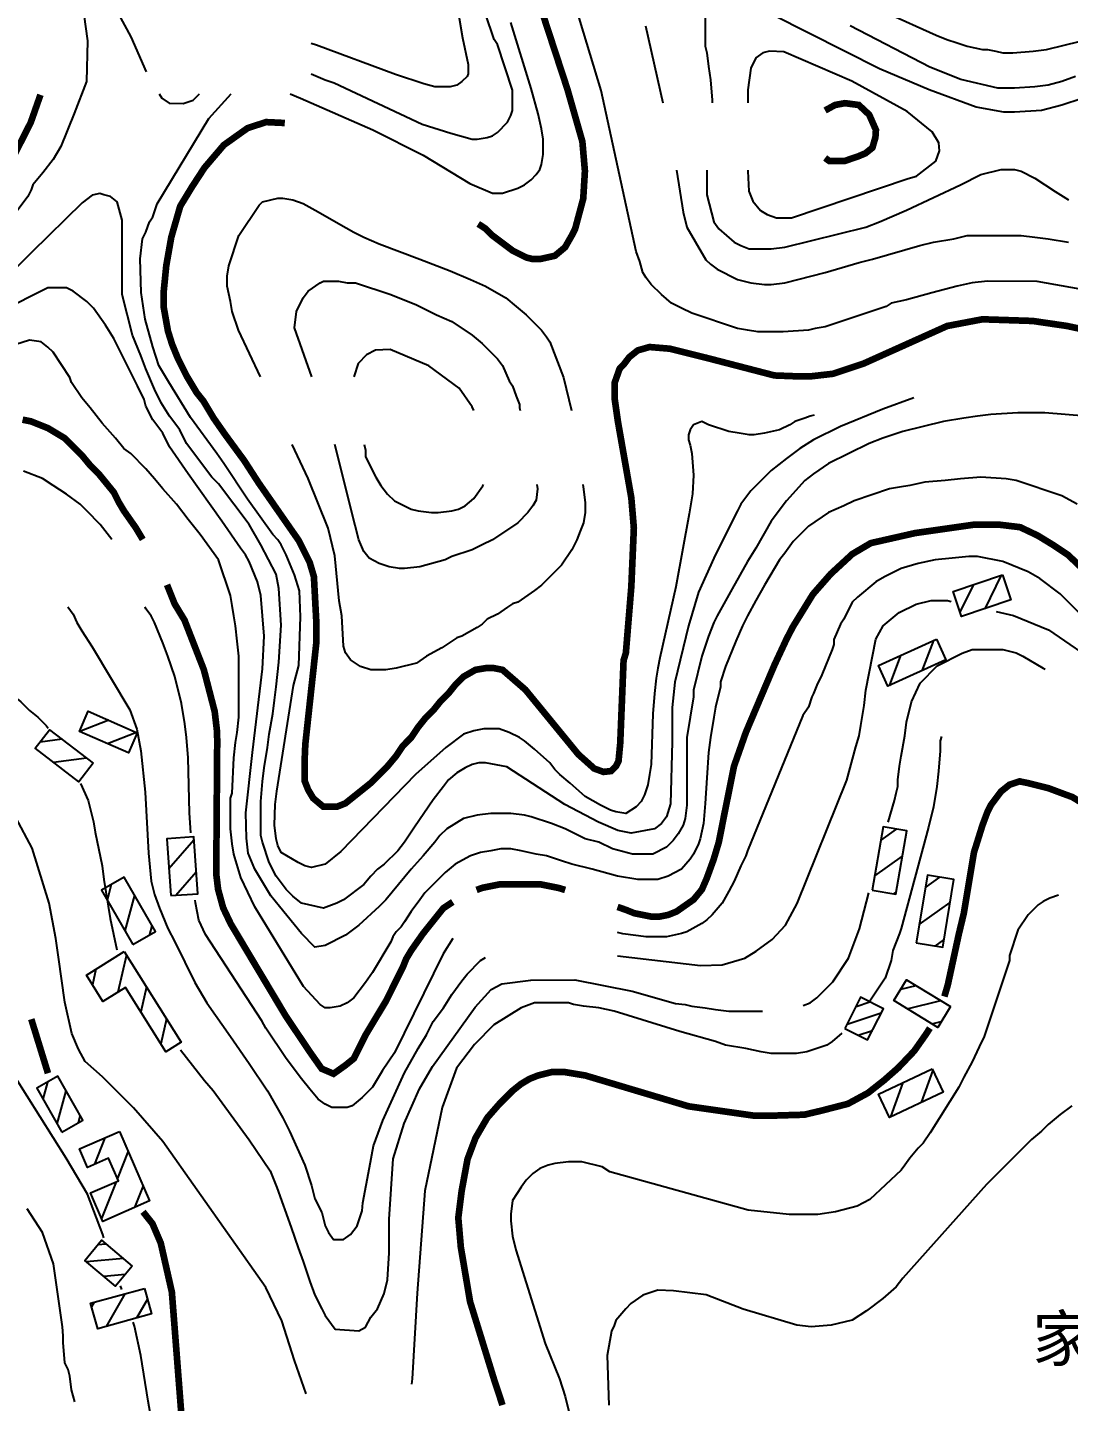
# Model space of a CAD drawing. Extents: x 35515948 to 35520624, y 3302916 to 3308279.
# Drawn here: x 35518641 to 35519033, y 3307113 to 3307629 of the extents above; entities that cross this region are included whole.
import ezdxf

# ---------------------------------------------------------------- set-up
doc = ezdxf.new("R2010")
doc.units = 0
doc.header["$LTSCALE"] = 10000
doc.header["$MEASUREMENT"] = 0
for name, color, linetype in [('2113', 7, 'CONTINUOUS'), ('8111', 34, 'CONTINUOUS'), ('8112', 34, 'CONTINUOUS')]:
    doc.layers.add(name, color=color, linetype=linetype)
doc.styles.add('仿宋体', font='')
doc.styles.get('仿宋体').set_extended_font_data('文鼎CS仿宋体')

msp = doc.modelspace()

# ---------------------------------------------------------------- linework, layer by layer
at = {"layer": '2113', "linetype": 'Continuous', "ltscale": 0.005}
for p, q in [((35519007.33, 3307423.46), (35519001.08, 3307410.87)), ((35518996.82, 3307419.93), (35518991.75, 3307409.73)), ((35518981.78, 3307398.95), (35518977.5, 3307387.57)), ((35518969.45, 3307393.35), (35518965.18, 3307381.97)), ((35518671.92, 3307369.01), (35518661.03, 3307364.76)), ((35518654.38, 3307361.85), (35518646.11, 3307360.79)), ((35518682.33, 3307364.45), (35518671.44, 3307360.19)), ((35518663.61, 3307354.73), (35518651.21, 3307353.13)), ((35518660.78, 3307346.06), (35518660.45, 3307346.01)), ((35518694.5, 3307313.25), (35518703.94, 3307324.1)), ((35518962.12, 3307324.01), (35518967.91, 3307328.1)), ((35518959.78, 3307310.58), (35518970.16, 3307317.89)), ((35518697.15, 3307303.27), (35518704.77, 3307312.02)), ((35518978.79, 3307306.18), (35518984.23, 3307310.09)), ((35518671.4, 3307301.44), (35518673.01, 3307307.37)), ((35518678.03, 3307289.88), (35518681.66, 3307303.28)), ((35518966.91, 3307303.81), (35518967.83, 3307304.46)), ((35518976.51, 3307292.22), (35518988.06, 3307300.53)), ((35518687.41, 3307288.47), (35518688.29, 3307291.72)), ((35518982.46, 3307284.18), (35518985.78, 3307286.57)), ((35518678.57, 3307280.81), (35518675.39, 3307266.89)), ((35518667.08, 3307275.43), (35518665.75, 3307269.61)), ((35518686.09, 3307268.84), (35518683.95, 3307259.46)), ((35518969.58, 3307268.01), (35518975.27, 3307269.38)), ((35518952.72, 3307261.47), (35518957.94, 3307263.19)), ((35518971.95, 3307260.62), (35518984.6, 3307263.68)), ((35518693.61, 3307256.86), (35518691.47, 3307247.48)), ((35518949.38, 3307254.84), (35518962.2, 3307259.07)), ((35518953.58, 3307250.7), (35518958.86, 3307252.44)), ((35518981.27, 3307254.93), (35518984.75, 3307255.77)), ((35518981.59, 3307237.58), (35518977.15, 3307225.34)), ((35518647.21, 3307226.69), (35518648.99, 3307233.09)), ((35518970.38, 3307232.89), (35518965.71, 3307219.99)), ((35518652.48, 3307217.33), (35518655.93, 3307229.72)), ((35518660.49, 3307217.78), (35518661.21, 3307220.36)), ((35518670.41, 3307212.11), (35518666.5, 3307202.17)), ((35518679.17, 3307207.05), (35518675.18, 3307196.92)), ((35518674.67, 3307195.63), (35518669.24, 3307181.83)), ((35518684.81, 3307194.08), (35518681.6, 3307185.91)), ((35518670.92, 3307172.21), (35518667.83, 3307171.95)), ((35518677.42, 3307166.74), (35518663.55, 3307165.54)), ((35518678.06, 3307160.76), (35518670.05, 3307160.07)), ((35518677.92, 3307153.51), (35518670.96, 3307141.24)), ((35518666.48, 3307150.35), (35518665.49, 3307148.61)), ((35518686.45, 3307151.56), (35518682.4, 3307144.4))]:
    msp.add_line(p, q, dxfattribs=at)
for points in [[(35519007.76, 3307423.61), (35519010.93, 3307414.19), (35518992.36, 3307407.94), (35518989.19, 3307417.36)], [(35518982.94, 3307399.48), (35518986.49, 3307391.65), (35518964.71, 3307381.75), (35518961.15, 3307389.58)], [(35518682.61, 3307364.32), (35518679.29, 3307356.75), (35518660.88, 3307364.82), (35518664.21, 3307372.4)], [(35518666.03, 3307352.87), (35518660.63, 3307345.87), (35518644.31, 3307358.46), (35518649.71, 3307365.45)], [(35518695.2, 3307303.13), (35518705.34, 3307303.83), (35518703.86, 3307325.18), (35518693.72, 3307324.48)], [(35518958.85, 3307305.21), (35518967.69, 3307303.68), (35518971.81, 3307327.42), (35518962.97, 3307328.95)], [(35518680.96, 3307284.77), (35518689.48, 3307289.65), (35518677.76, 3307310.1), (35518669.24, 3307305.21)], [(35518975.38, 3307285.34), (35518985.31, 3307283.71), (35518989.48, 3307309.23), (35518979.55, 3307310.85)], [(35518677.75, 3307282.12), (35518699.13, 3307248.07), (35518693.37, 3307244.45), (35518678.18, 3307268.64), (35518669.71, 3307263.32), (35518663.51, 3307273.18)], [(35518988.23, 3307261.47), (35518983.44, 3307253.61), (35518966.94, 3307263.68), (35518971.74, 3307271.54)], [(35518948.56, 3307253.22), (35518957.09, 3307248.92), (35518962.99, 3307260.64), (35518954.47, 3307264.94)], [(35518981.38, 3307238.03), (35518985.49, 3307229.24), (35518965.26, 3307219.78), (35518961.15, 3307228.57)], [(35518654.23, 3307214.25), (35518662.14, 3307218.71), (35518652.81, 3307235.25), (35518644.89, 3307230.78)], [(35518675.92, 3307214.51), (35518687.29, 3307188.39), (35518669.72, 3307180.74), (35518665.06, 3307191.44), (35518675.58, 3307196.02), (35518671.88, 3307204.52), (35518663.88, 3307201.03), (35518660.87, 3307207.95)], [(35518680.74, 3307163.95), (35518674.4, 3307156.41), (35518662.9, 3307166.09), (35518669.24, 3307173.62)], [(35518685.34, 3307155.57), (35518688.01, 3307145.96), (35518667.78, 3307140.36), (35518665.12, 3307149.97)]]:
    msp.add_lwpolyline(points, close=True, dxfattribs=at)
at = {"layer": '8111', "linetype": 'Continuous', "ltscale": 0.005, "flags": 128}
for points, elevation in [([(35518747.92, 3307611.91), (35518753.21, 3307609.56), (35518756.6, 3307608.44), (35518789.7, 3307593), (35518800.41, 3307589.54), (35518808.45, 3307587.34), (35518810.36, 3307587.34), (35518814.17, 3307587.97), (35518816.08, 3307588.61), (35518817.98, 3307589.88), (35518821.79, 3307593.69), (35518823.06, 3307596.23), (35518823.7, 3307598.13), (35518823.7, 3307605.75), (35518817.98, 3307622.9), (35518816.71, 3307624.8), (35518810.36, 3307643.85)], 465), ([(35518802.3, 3307640.25), (35518804.83, 3307625.44), (35518807.03, 3307615.37), (35518807.03, 3307611.9), (35518806.55, 3307610.83), (35518804.65, 3307608.93), (35518802.74, 3307607.66), (35518800.2, 3307607.02), (35518794.48, 3307607.02), (35518790.33, 3307608.12), (35518779.61, 3307611.59), (35518749.98, 3307622.61), (35518747.92, 3307623.28)], 460), ([(35518662.56, 3307634.19), (35518663.95, 3307624.29), (35518663.51, 3307608.93), (35518658.91, 3307596.95), (35518653.88, 3307584.62), (35518650.97, 3307579.72), (35518647.16, 3307574.64), (35518643.35, 3307570.19), (35518642.72, 3307568.29), (35518641.45, 3307565.75), (35518630.02, 3307550.51)], 470), ([(35518675.45, 3307634.58), (35518680.18, 3307625.76), (35518686.01, 3307612.66)], 465), ([(35519036.9, 3307530.99), (35519020.83, 3307533.83), (35519002.13, 3307534), (35518996.41, 3307533.36), (35518990.7, 3307532.09), (35518981.17, 3307529.55), (35518971.65, 3307527.01), (35518965.94, 3307525.74), (35518964.03, 3307524.47), (35518941.17, 3307516.85), (35518937.36, 3307516.22), (35518934.82, 3307515.58), (35518925.3, 3307514.95), (35518915.77, 3307514.95), (35518911.96, 3307515.58), (35518908.15, 3307516.22), (35518891.01, 3307521.93), (35518887.2, 3307523.84), (35518883.38, 3307525.74), (35518879.58, 3307528.92), (35518875.77, 3307532.73), (35518873.86, 3307535.27), (35518872.59, 3307537.17), (35518871.44, 3307541.34), (35518870.17, 3307545.12), (35518856.94, 3307605.6), (35518847.48, 3307637.09)], 480), ([(35518896.09, 3307633.69), (35518896.09, 3307622.26), (35518896.72, 3307619.72), (35518897.35, 3307614.64), (35518897.99, 3307609.56), (35518898.62, 3307601.94), (35518898.62, 3307601.01)], 490), ([(35519037.69, 3307602.58), (35519030.07, 3307600.04), (35519022.45, 3307598.13), (35519012.29, 3307597.5), (35519008.24, 3307597.41), (35518997.84, 3307599.3), (35518980.19, 3307605.91), (35518961.59, 3307613.79), (35518921.56, 3307633.94)], 490), ([(35518963.92, 3307634.89), (35518982.84, 3307626.39), (35518986.89, 3307624.8), (35518990.7, 3307623.53), (35518994.51, 3307622.26), (35519000.23, 3307620.99), (35519002.13, 3307620.99), (35519005.3, 3307620.36), (35519007.84, 3307619.72), (35519011.66, 3307619.72), (35519019.27, 3307620.36), (35519024.35, 3307620.99), (35519037.05, 3307624.17), (35519044.67, 3307627.98), (35519057.38, 3307630.52)], 480), ([(35518740.06, 3307604.3), (35518743.99, 3307602.77), (35518771.1, 3307590.8), (35518790.01, 3307581.35), (35518807.66, 3307570.64), (35518816.08, 3307567.02), (35518819.88, 3307567.02), (35518825.6, 3307568.92), (35518828.14, 3307570.19), (35518830.68, 3307572.1), (35518832.59, 3307574), (35518833.85, 3307575.91), (35518834.49, 3307577.81), (35518835.12, 3307581.62), (35518835.12, 3307587.34), (35518834.49, 3307591.15), (35518833.22, 3307596.86), (35518830.68, 3307606.39), (35518823.06, 3307631.15)], 470), ([(35518873.64, 3307629.85), (35518880.13, 3307601.01)], 485), ([(35519035.15, 3307610.83), (35519030.07, 3307608.93), (35519024.99, 3307607.66), (35519019.91, 3307607.02), (35519012.34, 3307606.54), (35519006.04, 3307606.54), (35518992.17, 3307609.69), (35518980.5, 3307614.42), (35518950.56, 3307629.85)], 485), ([(35518912.1, 3307575.64), (35518912.1, 3307575.36), (35518912.41, 3307567.8), (35518913.99, 3307564.02), (35518916.83, 3307560.56), (35518919.35, 3307558.98), (35518922.82, 3307557.72), (35518928.49, 3307557.72), (35518972.31, 3307572.53), (35518975.46, 3307573.37), (35518982.76, 3307579.07), (35518984.15, 3307582.97), (35518983.89, 3307585.92), (35518981.38, 3307590.09), (35518971.99, 3307597.72), (35518951.19, 3307609.06), (35518925.65, 3307620.08), (35518920.22, 3307620.36), (35518917.67, 3307619.72), (35518915.13, 3307617.82), (35518913.23, 3307614.01), (35518912.1, 3307605.91), (35518912.1, 3307605.91)], 495), ([(35518937.05, 3307483.65), (35518935.45, 3307483.2), (35518933.55, 3307482.56), (35518929.74, 3307481.29), (35518927.84, 3307480.02), (35518924.02, 3307478.12), (35518918.31, 3307476.85), (35518914.5, 3307476.21), (35518912.59, 3307476.21), (35518908.78, 3307476.85), (35518904.98, 3307477.48), (35518897.35, 3307480.02), (35518894.81, 3307481.29), (35518891.64, 3307480.02), (35518890.37, 3307478.12), (35518889.73, 3307476.21), (35518889.73, 3307474.31), (35518890.37, 3307472.4), (35518890.99, 3307469.25), (35518891.62, 3307461.06), (35518891.3, 3307454.13), (35518890.04, 3307446.57), (35518885, 3307419.17), (35518879.01, 3307392.4), (35518878.3, 3307388.58), (35518877.67, 3307384.77), (35518877.03, 3307379.06), (35518876.4, 3307371.44), (35518875.77, 3307352.39), (35518875.13, 3307348.58), (35518874.49, 3307344.77), (35518873.23, 3307340.96), (35518871.95, 3307338.42), (35518870.05, 3307336.51), (35518866.24, 3307333.97), (35518862.43, 3307334.61), (35518860.52, 3307335.24), (35518856.72, 3307337.15), (35518851, 3307340.32), (35518845.28, 3307345.4), (35518841.48, 3307348.58), (35518839.57, 3307350.48), (35518837.66, 3307353.02), (35518831.95, 3307358.1), (35518828.14, 3307361.28), (35518826.23, 3307362.55), (35518822.42, 3307364.45), (35518818.62, 3307365.72), (35518812.9, 3307365.72), (35518809.09, 3307365.09), (35518805.28, 3307363.82), (35518798.55, 3307358.73), (35518787.2, 3307348.65), (35518759.15, 3307319.67), (35518753.21, 3307314.92), (35518748.13, 3307313.65), (35518745.59, 3307314.29), (35518743.05, 3307315.56), (35518736.7, 3307319.37), (35518735.43, 3307321.91), (35518734.79, 3307324.45), (35518734.16, 3307329.53), (35518734.43, 3307337.31), (35518735.06, 3307342.35), (35518741.37, 3307382.04), (35518743.34, 3307389.56), (35518743.97, 3307407.83), (35518743.65, 3307417.59), (35518741.76, 3307423.58), (35518738.6, 3307431.13), (35518736.7, 3307434.94), (35518735.43, 3307436.84), (35518733.52, 3307438.75), (35518724, 3307452.08), (35518715.11, 3307465.42), (35518712.57, 3307469.23), (35518702.67, 3307482.79), (35518694.48, 3307496.02), (35518690.69, 3307502.32), (35518688.49, 3307509.25), (35518685.65, 3307519.64), (35518684.07, 3307529.72), (35518683.76, 3307542.32), (35518684.63, 3307549.87), (35518685.9, 3307552.41), (35518687.17, 3307556.22), (35518688.44, 3307558.13), (35518689.07, 3307560.03), (35518690.07, 3307563.01), (35518709.52, 3307595.12), (35518717.9, 3307604.3)], 470), ([(35518690.88, 3307604.3), (35518691.84, 3307602.77), (35518694.68, 3307600.88), (35518699.87, 3307600.67), (35518703.68, 3307601.94), (35518706.04, 3307604.3)], 465), ([(35518912.1, 3307605.91), (35518912.1, 3307601.01)], 495), ([(35518885.21, 3307575.64), (35518887.83, 3307559.93), (35518889.09, 3307554.26), (35518892.24, 3307548.9), (35518896.34, 3307541.97), (35518897.99, 3307540.35), (35518900.53, 3307538.44), (35518908.15, 3307534.63), (35518913.23, 3307533.36), (35518918.31, 3307532.73), (35518920.85, 3307532.73), (35518925.93, 3307533.36), (35518941.17, 3307537.17), (35518953.87, 3307540.98), (35518958.95, 3307542.25), (35518976.73, 3307547.33), (35518981.81, 3307548.6), (35518989.43, 3307549.87), (35518994.51, 3307551.14), (35518999.59, 3307551.14), (35519004.67, 3307551.14), (35519009.75, 3307551.14), (35519014.83, 3307551.14), (35519019.91, 3307550.51), (35519024.99, 3307549.87), (35519032.61, 3307548.6)], 485), ([(35518896.72, 3307575.64), (35518896.72, 3307566.38), (35518899.26, 3307556.22), (35518901.16, 3307553.68), (35518906.88, 3307548.6), (35518906.88, 3307548.6)], 490), ([(35518906.88, 3307548.6), (35518909.42, 3307547.33), (35518912.59, 3307546.06), (35518920.85, 3307546.06), (35518925.93, 3307546.7), (35518956.41, 3307554.32), (35518961.49, 3307556.22), (35518971.65, 3307560.67), (35518991.97, 3307570.19), (35518999.59, 3307574), (35519007.21, 3307575.91), (35519012.29, 3307575.91), (35519014.83, 3307575.27), (35519019.91, 3307572.73), (35519027.53, 3307567.65), (35519032.61, 3307564.48)], 490), ([(35518974.44, 3307490.12), (35518962.8, 3307485.84), (35518946.88, 3307479.39), (35518936.73, 3307474.31), (35518931.65, 3307471.13), (35518926.56, 3307467.32), (35518920.85, 3307462.88), (35518913.23, 3307455.26), (35518909.42, 3307450.18), (35518908.15, 3307447.64), (35518905.61, 3307442.56), (35518899.26, 3307429.86), (35518893.55, 3307417.16), (35518889.73, 3307404.46), (35518884.61, 3307383.3), (35518883.66, 3307373.85), (35518883.66, 3307360.94), (35518883.03, 3307337.63), (35518881.48, 3307332.7), (35518879.58, 3307330.16), (35518877.03, 3307328.26), (35518868.22, 3307326.6), (35518863.17, 3307327.55), (35518855.92, 3307330.7), (35518843.31, 3307337.31), (35518821.56, 3307351.49), (35518813.53, 3307353.02), (35518810.99, 3307353.02), (35518808.45, 3307352.39), (35518805.91, 3307351.12), (35518802.74, 3307349.21), (35518799.56, 3307346.67), (35518797.66, 3307344.13), (35518793.85, 3307339.05), (35518786.86, 3307328.89), (35518783.05, 3307323.18), (35518780.51, 3307320), (35518775.43, 3307314.92), (35518772.89, 3307313.02), (35518770.35, 3307310.48), (35518767.81, 3307307.3), (35518760.19, 3307301.59), (35518757.65, 3307300.32), (35518752.57, 3307298.41), (35518744.32, 3307300.32), (35518741.14, 3307302.86), (35518738.6, 3307305.4), (35518734.79, 3307310.48), (35518732.25, 3307315.56), (35518729.71, 3307323.18), (35518729.08, 3307325.72), (35518729.08, 3307338.42), (35518729.71, 3307346.04), (35518730.35, 3307351.12), (35518731.62, 3307358.74), (35518732.25, 3307363.82), (35518733.52, 3307371.44), (35518734.16, 3307376.52), (35518734.79, 3307381.6), (35518735.77, 3307390.82), (35518736.72, 3307404.68), (35518735.77, 3307418.54), (35518734.83, 3307423.89), (35518729.08, 3307434.94), (35518724.63, 3307442.56), (35518713.2, 3307457.8), (35518710.66, 3307460.34), (35518701.14, 3307473.04), (35518698.6, 3307478.12), (35518694.79, 3307483.2), (35518691.61, 3307488.28), (35518689.07, 3307493.36), (35518685.9, 3307500.98), (35518683.99, 3307506.06), (35518680.82, 3307513.68), (35518677.01, 3307528.92), (35518677.01, 3307531.46), (35518677.01, 3307536.54), (35518677.01, 3307544.16), (35518677.01, 3307549.24), (35518677.01, 3307556.86), (35518675.1, 3307563.84), (35518672.56, 3307565.75), (35518670.02, 3307566.38), (35518668.52, 3307566.86), (35518665.68, 3307566.23), (35518661.9, 3307563.4), (35518642.98, 3307544.82), (35518629.38, 3307531.46)], 465), ([(35518728.88, 3307498), (35518720.64, 3307515.55), (35518718.28, 3307522.57), (35518717.65, 3307526.38), (35518716.38, 3307532.09), (35518716.38, 3307535.9), (35518717.01, 3307539.71), (35518720.82, 3307551.14), (35518728.44, 3307562.57), (35518729.71, 3307563.84), (35518735.43, 3307565.11), (35518737.33, 3307565.11), (35518741.14, 3307564.48), (35518744.95, 3307563.21), (35518750.67, 3307560.03), (35518758.29, 3307555.59), (35518764, 3307552.41), (35518767.81, 3307550.51), (35518773.53, 3307547.97), (35518788.77, 3307542.25), (35518800.2, 3307537.81), (35518807.82, 3307534.63), (35518813.53, 3307532.09), (35518821.16, 3307527.65), (35518824.97, 3307524.47), (35518828.77, 3307521.3), (35518830.68, 3307519.39), (35518834.49, 3307515.58), (35518836.4, 3307513.04), (35518837.66, 3307511.14), (35518842.84, 3307497.73), (35518845.8, 3307485.36)], 480), ([(35519038.96, 3307483.2), (35519031.34, 3307483.83), (35519023.72, 3307484.47), (35519013.56, 3307484.47), (35519003.4, 3307483.83), (35518998.32, 3307483.2), (35518993.24, 3307482.56), (35518985.62, 3307481.29), (35518970.38, 3307477.48), (35518962.76, 3307474.94), (35518957.68, 3307473.04), (35518942.44, 3307465.42), (35518936.73, 3307461.61), (35518933.55, 3307459.07), (35518926.56, 3307451.45), (35518920.85, 3307443.83), (35518915.13, 3307433.67), (35518911.96, 3307428.59), (35518906.24, 3307418.43), (35518900.53, 3307408.27), (35518899.26, 3307405.73), (35518897.35, 3307400.65), (35518894.81, 3307393.03), (35518891.64, 3307380.33), (35518891.64, 3307377.79), (35518890.37, 3307370.17), (35518889.1, 3307362.55), (35518889.1, 3307357.47), (35518889.1, 3307352.39), (35518889.1, 3307337.15), (35518888.47, 3307332.07), (35518887.83, 3307329.53), (35518885.92, 3307326.35), (35518884.02, 3307323.81), (35518881.48, 3307321.27), (35518876.4, 3307318.73), (35518868.78, 3307318.73), (35518861.16, 3307320.64), (35518856.08, 3307323.18), (35518851, 3307324.45), (35518843.38, 3307328.26), (35518838.3, 3307330.16), (35518830.68, 3307332.7), (35518828.14, 3307333.34), (35518823.06, 3307333.97), (35518815.44, 3307333.97), (35518810.36, 3307333.34), (35518805.28, 3307332.07), (35518798.93, 3307328.26), (35518796.39, 3307325.72), (35518794.48, 3307323.18), (35518790.04, 3307318.1), (35518785.59, 3307313.02), (35518776.07, 3307301.59), (35518773.53, 3307299.05), (35518765.91, 3307292.06), (35518760.83, 3307288.25), (35518753.21, 3307284.44), (35518749.4, 3307283.81), (35518744.32, 3307288.88), (35518736.06, 3307299.05), (35518732.85, 3307302.98), (35518726.86, 3307313.06), (35518724.34, 3307319.05), (35518723.71, 3307324.72), (35518723.4, 3307334.16), (35518725.92, 3307356.84), (35518729.7, 3307388.34), (35518730.35, 3307400.65), (35518729.71, 3307408.27), (35518729.08, 3307415.89), (35518727.81, 3307420.97), (35518724.63, 3307428.59), (35518723.36, 3307431.13), (35518721.46, 3307433.67), (35518714.47, 3307443.83), (35518701.77, 3307461.61), (35518694.79, 3307471.77), (35518692.25, 3307476.85), (35518688.44, 3307481.93), (35518685.9, 3307487.01), (35518685.26, 3307489.55), (35518682.72, 3307494.63), (35518673.83, 3307512.41), (35518670.66, 3307517.49), (35518666.21, 3307523.84), (35518663.67, 3307526.38), (35518658.59, 3307530.19), (35518656.05, 3307531.46), (35518649.07, 3307531.46), (35518642.72, 3307528.28), (35518637.64, 3307525.74)], 460), ([(35518748.21, 3307498), (35518741.76, 3307516.49), (35518742.41, 3307522.57), (35518744.95, 3307527.65), (35518746.86, 3307530.19), (35518751.3, 3307533.36), (35518752.57, 3307534), (35518753.84, 3307534), (35518756.38, 3307534), (35518758.29, 3307534), (35518761.46, 3307533.36), (35518764.64, 3307533.36), (35518777.97, 3307528.92), (35518787.5, 3307525.11), (35518791.31, 3307523.2), (35518795.12, 3307521.3), (35518800.84, 3307518.76), (35518808.45, 3307513.68), (35518812.27, 3307510.5), (35518817.98, 3307504.79), (35518819.88, 3307502.25), (35518822.42, 3307496.53), (35518823.7, 3307494.63), (35518824.97, 3307490.82), (35518826.23, 3307487.64), (35518826.23, 3307486.37), (35518826.57, 3307485.36)], 485), ([(35519035.78, 3307450.18), (35519030.07, 3307453.35), (35519012.92, 3307459.07), (35519009.12, 3307459.7), (35518999.59, 3307460.34), (35518991.97, 3307459.7), (35518986.26, 3307459.07), (35518978.63, 3307458.43), (35518972.92, 3307457.16), (35518969.11, 3307456.53), (35518965.3, 3307455.89), (35518951.97, 3307451.45), (35518948.16, 3307449.54), (35518942.44, 3307447), (35518934.82, 3307441.92), (35518929.1, 3307436.21), (35518925.93, 3307431.76), (35518924.02, 3307429.22), (35518918.31, 3307419.7), (35518915.13, 3307413.98), (35518911.96, 3307408.27), (35518910.05, 3307404.46), (35518907.52, 3307398.74), (35518903.7, 3307389.22), (35518901.8, 3307383.5), (35518901.8, 3307381.6), (35518899.9, 3307373.98), (35518899.26, 3307370.17), (35518897.99, 3307362.55), (35518897.35, 3307356.83), (35518896.72, 3307347.31), (35518896.09, 3307337.78), (35518895.45, 3307330.16), (35518894.18, 3307324.45), (35518893.55, 3307322.54), (35518891.64, 3307318.73), (35518890.37, 3307316.83), (35518887.2, 3307313.02), (35518882.12, 3307310.48), (35518878.3, 3307309.21), (35518874.49, 3307309.21), (35518870.69, 3307309.21), (35518863.06, 3307310.48), (35518853.54, 3307313.02), (35518845.92, 3307314.92), (35518842.11, 3307316.19), (35518836.4, 3307318.1), (35518832.59, 3307318.73), (35518826.87, 3307320), (35518823.06, 3307320.64), (35518819.25, 3307320.64), (35518815.44, 3307320), (35518811.63, 3307319.37), (35518807.82, 3307318.1), (35518802.1, 3307314.92), (35518798.3, 3307311.75), (35518790.67, 3307304.13), (35518788.77, 3307301.59), (35518785.59, 3307297.14), (35518783.05, 3307293.33), (35518781.78, 3307291.43), (35518779.88, 3307289.52), (35518778.61, 3307287.62), (35518777.97, 3307285.71), (35518770.99, 3307274.28), (35518768.45, 3307270.47), (35518764, 3307264.75), (35518761.46, 3307262.85), (35518758.92, 3307261.58), (35518755.11, 3307260.94), (35518753.21, 3307260.94), (35518751.3, 3307262.21), (35518745.15, 3307268.97), (35518726.86, 3307298.89), (35518721.51, 3307309.91), (35518718.92, 3307318.73), (35518718.28, 3307322.54), (35518717.65, 3307328.26), (35518717.65, 3307339.69), (35518718.28, 3307341.59), (35518718.92, 3307354.93), (35518719.55, 3307360.64), (35518720.19, 3307364.45), (35518720.82, 3307370.17), (35518720.82, 3307372.07), (35518720.82, 3307375.88), (35518720.82, 3307393.03), (35518720.19, 3307398.74), (35518719.55, 3307404.46), (35518718.92, 3307408.27), (35518718.28, 3307412.08), (35518717.65, 3307415.89), (35518713.2, 3307429.22), (35518706.22, 3307438.75), (35518701.77, 3307444.46), (35518697.33, 3307450.18), (35518692.25, 3307455.89), (35518689.07, 3307459.7), (35518685.9, 3307463.51), (35518680.18, 3307469.23), (35518677.64, 3307471.13), (35518674.47, 3307474.94), (35518669.39, 3307480.66), (35518664.94, 3307486.37), (35518661.77, 3307490.18), (35518657.96, 3307495.9), (35518657.32, 3307497.8), (35518650.97, 3307507.33), (35518649.07, 3307509.23), (35518646.53, 3307511.14), (35518642.08, 3307511.77), (35518636.98, 3307510.2)], 455), ([(35518809.05, 3307485.36), (35518808.47, 3307486.71), (35518803.61, 3307493.83), (35518792.15, 3307502.16), (35518777.66, 3307508.33), (35518772.19, 3307508.06), (35518768.72, 3307506.24), (35518765.68, 3307503.03), (35518764, 3307498)], 490), ([(35518851, 3307450.81), (35518851, 3307447), (35518850.37, 3307443.19), (35518849.09, 3307440.02), (35518847.83, 3307436.84), (35518845.92, 3307433.03), (35518842.11, 3307427.32), (35518834.49, 3307419.7), (35518831.95, 3307417.79), (35518825.6, 3307413.35), (35518823.7, 3307412.71), (35518821.79, 3307411.44), (35518817.98, 3307408.9), (35518814.17, 3307407), (35518812.27, 3307405.09), (35518810.36, 3307403.82), (35518804.65, 3307400.65), (35518802.74, 3307400.01), (35518797.02, 3307396.2), (35518791.31, 3307393.03), (35518787.5, 3307390.49), (35518779.88, 3307388.58), (35518776.07, 3307387.95), (35518772.26, 3307387.95), (35518770.35, 3307387.95), (35518766.54, 3307389.22), (35518762.73, 3307391.76), (35518760.83, 3307394.3), (35518760.19, 3307396.84), (35518759.56, 3307408.27), (35518758.47, 3307413.81), (35518756.89, 3307430.82), (35518754.37, 3307441.22), (35518746.8, 3307459.8), (35518740.78, 3307472.62)], 480), ([(35518831.31, 3307449.54), (35518829.41, 3307447), (35518825.6, 3307443.19), (35518816.08, 3307436.84), (35518812.27, 3307434.94), (35518808.45, 3307433.03), (35518800.84, 3307430.49), (35518798.3, 3307429.22), (35518788.77, 3307426.68), (35518783.05, 3307426.05), (35518781.15, 3307426.05), (35518777.34, 3307426.68), (35518773.53, 3307427.95), (35518769.72, 3307429.86), (35518767.81, 3307432.4), (35518765.91, 3307436.84), (35518764.46, 3307442.16), (35518756.83, 3307472.62)], 485), ([(35518767.93, 3307472.62), (35518768.45, 3307470.5), (35518768.45, 3307467.96), (35518772.26, 3307460.34), (35518774.16, 3307457.16), (35518776.7, 3307453.99), (35518779.24, 3307451.45), (35518785.59, 3307448.27), (35518788.13, 3307447.64), (35518793.21, 3307447), (35518795.76, 3307447), (35518800.84, 3307447.64), (35518803.38, 3307448.27), (35518805.91, 3307449.54), (35518809.16, 3307452.34), (35518812.55, 3307457.11), (35518812.72, 3307457.63)], 490), ([(35518832.8, 3307457.63), (35518833.03, 3307455.98), (35518832.51, 3307451.65), (35518831.31, 3307449.54), (35518831.31, 3307449.54)], 485), ([(35518850.08, 3307457.63), (35518850.22, 3307456.68), (35518851, 3307450.81), (35518851, 3307450.81)], 480), ([(35519005.34, 3307409.89), (35519011.93, 3307408.42), (35519025.03, 3307402.95), (35519045.43, 3307388.89)], 440)]:
    msp.add_lwpolyline(points, dxfattribs=dict(at, elevation=elevation))
at = {"layer": '8111', "linetype": 'Continuous', "ltscale": 0.005}
for points, elevation in [([(35518673.12, 3307436.94), (35518668.75, 3307442.56), (35518663.67, 3307447.64), (35518661.13, 3307450.18), (35518656.05, 3307453.99), (35518650.97, 3307457.16), (35518647.07, 3307459.81), (35518639.82, 3307462.64)], 445), ([(35519039.59, 3307406.36), (35519031.98, 3307413.98), (35519029.44, 3307416.52), (35519021.81, 3307422.24), (35519017.37, 3307424.78), (35519007.84, 3307428.59), (35518998.32, 3307430.49), (35518995.15, 3307430.49), (35518988.8, 3307429.86), (35518982.45, 3307429.22), (35518976.09, 3307427.95), (35518969.74, 3307426.05), (35518963.4, 3307422.87), (35518960.22, 3307420.97), (35518953.23, 3307415.25), (35518951.33, 3307413.35), (35518948.16, 3307407), (35518946.88, 3307405.09), (35518944.34, 3307399.38), (35518944.34, 3307397.47), (35518943.71, 3307395.57), (35518939.9, 3307386.04), (35518937.99, 3307382.23), (35518936.73, 3307379.06), (35518936.09, 3307377.79), (35518934.82, 3307373.98), (35518932.68, 3307370.75), (35518911.96, 3307320), (35518911.33, 3307318.1), (35518909.42, 3307314.29), (35518906.88, 3307308.57), (35518904.98, 3307304.76), (35518902.44, 3307300.32), (35518898.62, 3307295.87), (35518896.72, 3307293.97), (35518894.81, 3307292.7), (35518889.1, 3307289.52), (35518887.2, 3307288.88), (35518881.48, 3307287.62), (35518873.86, 3307287.62), (35518865.06, 3307288.81), (35518863.1, 3307289.23)], 445), ([(35518863.1, 3307280.51), (35518894.31, 3307276.83), (35518902.39, 3307277.09), (35518910.89, 3307279.61), (35518915.18, 3307282.19), (35518921.17, 3307286.6), (35518926.22, 3307291.96), (35518930.63, 3307300.15), (35518949.23, 3307346.45), (35518952.7, 3307359.05), (35518953.87, 3307363.18), (35518954.51, 3307366.99), (35518955.14, 3307370.8), (35518955.77, 3307374.61), (35518956.41, 3307380.33), (35518960.2, 3307399.48), (35518962.97, 3307404.51), (35518968.96, 3307409.55), (35518975.38, 3307412.58), (35518980.94, 3307413.97), (35518987.1, 3307413.97), (35518988.44, 3307413.67)], 440), ([(35518656.55, 3307411.57), (35518658.59, 3307408.9), (35518659.86, 3307405.73), (35518661.77, 3307402.55), (35518665.71, 3307396.53), (35518679.9, 3307372.9), (35518682.42, 3307365.66), (35518683.99, 3307357.47), (35518685.57, 3307342.04), (35518686.83, 3307319.05), (35518687.8, 3307308.57), (35518689.07, 3307303.49), (35518690.98, 3307298.41), (35518694.15, 3307290.79), (35518696.69, 3307285.71), (35518704.31, 3307270.47), (35518708.76, 3307262.85), (35518717.65, 3307250.15), (35518724.63, 3307239.99), (35518731.62, 3307229.83), (35518737.33, 3307219.67), (35518739.87, 3307214.59), (35518745.59, 3307201.89), (35518748.13, 3307194.27), (35518749.4, 3307189.19), (35518751.94, 3307184.11), (35518753.21, 3307179.03), (35518754.48, 3307176.49), (35518756.38, 3307173.95), (35518760.19, 3307173.95), (35518762.73, 3307175.85), (35518765.27, 3307179.03), (35518767.18, 3307184.75), (35518767.34, 3307187.74), (35518769.86, 3307200.97), (35518771.43, 3307209.16), (35518774.9, 3307218.61), (35518783.1, 3307236.56), (35518788.13, 3307245.71), (35518791.31, 3307250.79), (35518793.85, 3307255.87), (35518797.66, 3307260.94), (35518800.84, 3307266.02), (35518804.65, 3307271.1), (35518806.55, 3307273.65), (35518811.63, 3307278.73), (35518813.55, 3307279.88)], 440), ([(35518702.77, 3307326.69), (35518702.28, 3307334.16), (35518701.77, 3307354.93), (35518701.14, 3307362.55), (35518700.5, 3307367.63), (35518699.23, 3307375.25), (35518696.69, 3307385.41), (35518694.15, 3307393.03), (35518692.25, 3307398.11), (35518689.07, 3307405.73), (35518687.8, 3307408.27), (35518685.9, 3307410.81), (35518685.59, 3307411.57)], 445), ([(35518522.07, 3307353.15), (35518525.94, 3307356.08), (35518530.32, 3307358.1), (35518535.4, 3307360.64), (35518539.21, 3307361.91), (35518546.83, 3307364.45), (35518551.91, 3307366.36), (35518554.45, 3307366.99), (35518559.53, 3307369.53), (35518564.61, 3307372.71), (35518577.31, 3307382.23), (35518579.85, 3307384.77), (35518587.47, 3307390.49), (35518592.55, 3307393.03), (35518598.9, 3307394.93), (35518601.44, 3307396.84), (35518607.16, 3307396.84), (35518613.51, 3307394.3), (35518623.03, 3307388.58), (35518638.91, 3307375.88), (35518642.08, 3307372.71), (35518645.26, 3307370.17), (35518648.43, 3307366.99), (35518649.12, 3307366.01)], 435), ([(35518964.77, 3307330.67), (35518967.14, 3307338.81), (35518967.84, 3307341.59), (35518968.48, 3307344.13), (35518968.48, 3307346.67), (35518969.11, 3307351.75), (35518969.74, 3307355.56), (35518971.02, 3307363.18), (35518971.65, 3307368.26), (35518973.55, 3307375.88), (35518976.77, 3307382.9), (35518983.2, 3307389.41), (35518992.66, 3307394.18), (35518996.41, 3307395.57), (35518998.95, 3307395.57), (35519002.77, 3307395.57), (35519007.84, 3307395.57), (35519012.92, 3307394.3), (35519015.47, 3307393.03), (35519023.09, 3307388.58), (35519023.75, 3307388.21)], 435), ([(35518984.87, 3307362.84), (35518984.35, 3307361.28), (35518984.35, 3307357.47), (35518983.72, 3307349.85), (35518983.08, 3307344.13), (35518981.81, 3307336.51), (35518979.91, 3307328.89), (35518969.74, 3307290.79), (35518969.11, 3307288.88), (35518966.57, 3307282.54), (35518965.94, 3307278.73), (35518963.67, 3307272.06), (35518957.96, 3307263.52)], 430), ([(35518661.28, 3307345.2), (35518664.21, 3307338.81), (35518665.58, 3307333.34), (35518666.21, 3307330.8), (35518666.85, 3307326.99), (35518669.39, 3307314.29), (35518670.02, 3307309.21), (35518672.45, 3307294.54), (35518674.91, 3307282.71)], 435), ([(35518746.07, 3307115.97), (35518741.71, 3307128.52), (35518736.98, 3307143.33), (35518730.99, 3307155.93), (35518692.22, 3307210.73), (35518681.19, 3307223.33), (35518669.52, 3307234.98), (35518663.08, 3307240.81), (35518660.56, 3307245.41), (35518658.05, 3307251.31), (35518655.44, 3307263.03), (35518653.04, 3307279.98), (35518652.05, 3307286.98), (35518649.54, 3307300.27), (35518643.12, 3307320.92), (35518630.7, 3307343.93)], 430), ([(35519028.81, 3307303.28), (35519025.62, 3307302.22), (35519023.09, 3307300.95), (35519021.18, 3307299.68), (35519017.37, 3307295.87), (35519013.56, 3307290.16), (35519010.38, 3307280.63), (35519010.38, 3307278.73), (35519000.86, 3307250.15), (35518998.95, 3307246.34), (35518996.41, 3307240.62), (35518993.24, 3307234.91), (35518991.34, 3307231.1), (35518980.54, 3307213.96), (35518978, 3307210.15), (35518976.09, 3307208.24), (35518972.92, 3307204.43), (35518971.02, 3307201.89), (35518969.74, 3307199.98), (35518957.89, 3307188.99), (35518953.16, 3307186.47), (35518944.96, 3307184.27), (35518938.34, 3307183.33), (35518927.62, 3307183.33), (35518912.18, 3307184.9), (35518860.17, 3307199.39), (35518857.35, 3307201.25), (35518849.73, 3307203.16), (35518844.65, 3307203.16), (35518839.57, 3307202.52), (35518837.03, 3307201.89), (35518833.85, 3307200.62), (35518831.31, 3307198.71), (35518828.77, 3307196.17), (35518826.87, 3307193.63), (35518823.7, 3307188.56), (35518823.06, 3307183.48), (35518823.06, 3307180.94), (35518823.7, 3307175.22), (35518824.86, 3307170.1), (35518835.89, 3307134.82), (35518841.25, 3307121.59), (35518843.38, 3307114.9), (35518845.28, 3307107.27)], 420), ([(35518932.82, 3307261.86), (35518935.45, 3307262.85), (35518937.99, 3307264.75), (35518943.96, 3307270.67), (35518949.87, 3307279.61), (35518954.03, 3307290.63), (35518957.54, 3307304.13)], 435), ([(35518801.19, 3307287.03), (35518797.61, 3307281.25), (35518779.32, 3307244.08), (35518774.8, 3307237.45), (35518770.99, 3307231.1), (35518767.18, 3307227.29), (35518763.37, 3307224.12), (35518761.46, 3307223.48), (35518755.75, 3307223.48), (35518753.21, 3307224.75), (35518750.67, 3307226.65), (35518747.49, 3307230.46), (35518744.32, 3307234.27), (35518738.6, 3307241.9), (35518730.98, 3307253.33), (35518729.39, 3307256.05), (35518708.27, 3307288.49), (35518705.75, 3307293.85), (35518704.48, 3307300.46), (35518704.42, 3307301.39)], 445), ([(35518698.88, 3307245.13), (35518707.87, 3307233.69), (35518711.13, 3307229.94), (35518724.69, 3307211.36), (35518732.57, 3307199.71), (35518735.09, 3307193.41), (35518740.51, 3307178.4), (35518743.05, 3307170.77), (35518744.95, 3307165.69), (35518747.49, 3307158.08), (35518749.4, 3307153), (35518751.94, 3307147.92), (35518753.21, 3307145.38), (35518757.02, 3307140.29), (35518765.91, 3307139.66), (35518768.45, 3307140.93), (35518770.35, 3307144.74), (35518772.89, 3307147.92), (35518775.43, 3307153.63), (35518776.7, 3307158.71), (35518777.34, 3307168.87), (35518777.34, 3307181.57), (35518778.78, 3307204.27), (35518782.95, 3307217.54), (35518788.68, 3307230.48), (35518793.54, 3307238.98), (35518809.6, 3307261.21), (35518815.59, 3307267.89), (35518819.67, 3307269.97), (35518830.52, 3307271.36), (35518847.01, 3307271.54), (35518868.62, 3307267.19), (35518884.94, 3307262.59), (35518888.47, 3307262.21), (35518891.01, 3307261.58), (35518896.09, 3307260.94), (35518899.9, 3307260.31), (35518904.98, 3307259.67), (35518917.61, 3307259.67)], 435), ([(35518670.11, 3307174.55), (35518669.68, 3307175.79), (35518663.95, 3307190.98), (35518655.96, 3307204.52), (35518636.37, 3307235.54), (35518633.19, 3307239.35), (35518630.02, 3307243.8), (35518628.11, 3307246.34), (35518624.3, 3307250.15), (35518618.59, 3307254.6), (35518607.16, 3307262.21), (35518603.35, 3307263.48), (35518599.54, 3307264.12), (35518595.73, 3307264.12), (35518591.92, 3307263.48), (35518589.38, 3307262.21), (35518581.76, 3307254.6), (35518579.22, 3307250.79), (35518576.68, 3307245.07), (35518574.77, 3307241.26), (35518567.79, 3307222.21), (35518563.98, 3307208.88), (35518562.91, 3307204.61)], 420), ([(35518947.41, 3307251.42), (35518943.71, 3307248.25), (35518941.8, 3307246.98), (35518934.19, 3307244.44), (35518930.38, 3307243.8), (35518920.85, 3307243.8), (35518917.04, 3307244.44), (35518911.33, 3307245.71), (35518903.7, 3307246.98), (35518899.9, 3307248.25), (35518886.56, 3307252.06), (35518861.8, 3307259.67), (35518856.08, 3307260.94), (35518850.37, 3307261.58), (35518846.55, 3307262.21), (35518844.65, 3307262.85), (35518831.95, 3307262.85), (35518826.87, 3307260.94), (35518816.63, 3307254.61), (35518809.34, 3307247.23), (35518802.65, 3307238.29), (35518797.19, 3307223.53), (35518790.66, 3307192.15), (35518787.83, 3307153.72), (35518785.93, 3307121.6), (35518785.7, 3307119.62)], 430), ([(35519033.88, 3307224.12), (35519029.44, 3307220.94), (35519024.99, 3307217.13), (35519022.45, 3307214.59), (35519018.61, 3307211.47), (35519008.46, 3307201.31), (35519001.77, 3307194.63), (35518970.38, 3307159.35), (35518967.84, 3307156.17), (35518962.76, 3307151.73), (35518956.63, 3307147.1), (35518951.27, 3307143.64), (35518943.39, 3307141.75), (35518935.82, 3307141.12), (35518930.46, 3307141.75), (35518910.29, 3307147.73), (35518896.42, 3307153.09), (35518884.12, 3307154.66), (35518878.3, 3307154.9), (35518872.59, 3307153), (35518868.15, 3307149.82), (35518866.24, 3307147.92), (35518862.43, 3307143.47), (35518861.8, 3307141.56), (35518860.81, 3307139.51), (35518859.16, 3307130.31), (35518859.89, 3307111.72)], 415), ([(35518659.23, 3307112.99), (35518657.96, 3307117.44), (35518657.32, 3307122.52), (35518656.69, 3307125.06), (35518655.42, 3307127.6), (35518654.78, 3307135.21), (35518654.78, 3307137.75), (35518654.57, 3307141.07), (35518651.1, 3307164.77), (35518647.02, 3307176.49), (35518641.2, 3307185.43)], 415), ([(35518676.87, 3307155.11), (35518676.37, 3307156.55)], 420), ([(35518692.68, 3307078.84), (35518686.69, 3307113.12), (35518684, 3307130.31), (35518681.65, 3307141.33), (35518681.12, 3307142.88)], 420)]:
    msp.add_lwpolyline(points, dxfattribs=dict(at, elevation=elevation))
at = {"layer": '8112', "linetype": 'Continuous', "ltscale": 0.005, "const_width": 2.5}
for points, elevation in [([(35518832.25, 3307642.77), (35518844.23, 3307606.23), (35518849.9, 3307586.39), (35518850.85, 3307575.36), (35518850.22, 3307564.97), (35518847.19, 3307553.68), (35518845.92, 3307551.14), (35518843.38, 3307546.7), (35518839.57, 3307543.52), (35518833.85, 3307542.25), (35518831.31, 3307542.25), (35518828.77, 3307542.89), (35518823.7, 3307545.43), (35518816.08, 3307551.14), (35518813.53, 3307553.68), (35518810.76, 3307555.49)], 475), ([(35518629.76, 3307570.81), (35518636.17, 3307580.89), (35518642.59, 3307593.56), (35518646.25, 3307603.98)], 475), ([(35518738.08, 3307593.4), (35518731.04, 3307593.74), (35518724.1, 3307591.48), (35518715.17, 3307585.13), (35518707.92, 3307576.63), (35518703.19, 3307569.38), (35518698.78, 3307562.14), (35518695.42, 3307550.51), (35518693.53, 3307539.8), (35518692.59, 3307530.35), (35518692.59, 3307524.05), (35518694.16, 3307515.23), (35518695.74, 3307510.19), (35518697.96, 3307504.79), (35518701.14, 3307498.44), (35518704.95, 3307492.09), (35518707.49, 3307488.91), (35518711.3, 3307482.56), (35518715.74, 3307476.21), (35518722.73, 3307466.69), (35518728.21, 3307458.22), (35518743.34, 3307436.49), (35518747.43, 3307428.3), (35518749.01, 3307422.95), (35518749.88, 3307406.61), (35518749.88, 3307397.79), (35518745.78, 3307359.99), (35518745.59, 3307355.56), (35518745.59, 3307346.04), (35518746.86, 3307342.86), (35518748.76, 3307339.69), (35518752.57, 3307336.51), (35518757.65, 3307336.51), (35518760.83, 3307337.78), (35518770.35, 3307345.4), (35518776.7, 3307351.75), (35518779.88, 3307355.56), (35518782.42, 3307359.37), (35518785.59, 3307362.55), (35518788.13, 3307366.36), (35518790.67, 3307369.53), (35518793.85, 3307372.71), (35518796.39, 3307375.88), (35518799.56, 3307379.06), (35518802.1, 3307382.23), (35518805.28, 3307385.41), (35518809.73, 3307387.95), (35518813.53, 3307388.58), (35518816.71, 3307388.58), (35518819.88, 3307387.95), (35518828.5, 3307380.46), (35518848.36, 3307356.21), (35518854.35, 3307350.86), (35518857.81, 3307349.6), (35518860.65, 3307349.91), (35518862.54, 3307351.8), (35518863.49, 3307353.69), (35518864.12, 3307360.31), (35518865.38, 3307391.49), (35518866.24, 3307394.3), (35518868.29, 3307419.17), (35518869.24, 3307441.22), (35518868.29, 3307452.56), (35518863.25, 3307481.22), (35518861.99, 3307490.04), (35518861.99, 3307495.71), (35518863.88, 3307501.06), (35518865.6, 3307502.88), (35518867.51, 3307505.42), (35518870.69, 3307507.96), (35518875.13, 3307509.23), (35518882.75, 3307508.6), (35518890.37, 3307506.69), (35518896.52, 3307505.17), (35518922.05, 3307498.55), (35518929.93, 3307498.24), (35518935.92, 3307498.24), (35518944.12, 3307499.18), (35518955.46, 3307502.96), (35518986.99, 3307517.13), (35519000.23, 3307519.65), (35519019.14, 3307519.02), (35519032.06, 3307517.13), (35519043.73, 3307514.61)], 475), ([(35519114.26, 3307301.13), (35519108.44, 3307301.72), (35519100.55, 3307303.92), (35519090.78, 3307307.07), (35519073.45, 3307315.89), (35519034.04, 3307340.14), (35519030.07, 3307341.59), (35519024.99, 3307343.5), (35519017.37, 3307345.4), (35519014.2, 3307346.04), (35519010.38, 3307344.77), (35519007.21, 3307342.23), (35519003.4, 3307337.15), (35519002.13, 3307334.61), (35519000.23, 3307329.53), (35518997.05, 3307319.37), (35518995.78, 3307311.75), (35518994.51, 3307304.13), (35518993.24, 3307296.51), (35518991.32, 3307288.49), (35518987.22, 3307269.59), (35518985.93, 3307265.21)], 425), ([(35518649.08, 3307236.38), (35518642.81, 3307256.7)], 425), ([(35518980.48, 3307253.33), (35518979.01, 3307251.04), (35518974.59, 3307244.74), (35518968.6, 3307238.44), (35518963.24, 3307233.72), (35518957.26, 3307229), (35518949.69, 3307224.9), (35518939.92, 3307222.38), (35518933.3, 3307220.81), (35518922.58, 3307220.49), (35518914.07, 3307220.49), (35518889.8, 3307223.96), (35518851, 3307235.54), (35518843.38, 3307236.81), (35518838.3, 3307236.81), (35518833.22, 3307235.54), (35518830.05, 3307234.27), (35518826.87, 3307232.37), (35518823.7, 3307229.83), (35518818.62, 3307224.75), (35518814.17, 3307219.67), (35518809.73, 3307212.05), (35518807.82, 3307206.97), (35518806.74, 3307204.12), (35518804.53, 3307192.15), (35518803.27, 3307182.07), (35518804.22, 3307171.05), (35518807.69, 3307150.57), (35518816.83, 3307120.97), (35518819.88, 3307111.72)], 425), ([(35518700.66, 3307089.43), (35518695.63, 3307154.18), (35518691.46, 3307172.58), (35518688.34, 3307179.87), (35518684.79, 3307184.33)], 425)]:
    msp.add_lwpolyline(points, dxfattribs=dict(at, elevation=elevation))
at = {"layer": '8112', "linetype": 'Continuous', "ltscale": 0.005, "const_width": 2.5, "flags": 128}
for points, elevation in [([(35518941.11, 3307598.1), (35518944.83, 3307600.16), (35518948.56, 3307600.85), (35518953.77, 3307600.16), (35518957.68, 3307596.51), (35518960.2, 3307590.79), (35518960.02, 3307588.01), (35518958.89, 3307584.1), (35518956.29, 3307582.02), (35518953.6, 3307580.89), (35518948.3, 3307579.07), (35518942.75, 3307579.07), (35518941.11, 3307580.26)], 500), ([(35518684.69, 3307436.94), (35518682.09, 3307441.29), (35518677.64, 3307447.64), (35518675.74, 3307450.81), (35518673.83, 3307454.62), (35518668.12, 3307461.61), (35518664.94, 3307464.78), (35518661.77, 3307468.59), (35518655.42, 3307474.94), (35518649.07, 3307478.75), (35518642.72, 3307481.29), (35518639.54, 3307481.93)], 450), ([(35519056.94, 3307407.84), (35519032.36, 3307431.15), (35519026.68, 3307434.93), (35519021.01, 3307438.39), (35519014.39, 3307441.54), (35519006.51, 3307442.49), (35518997.05, 3307442.49), (35518974.99, 3307439.34), (35518958.28, 3307435.56), (35518951.34, 3307431.46), (35518943.15, 3307423.9), (35518936.53, 3307416.35), (35518928.96, 3307404.06), (35518926.56, 3307399.38), (35518922.12, 3307389.85), (35518911.33, 3307364.45), (35518906.88, 3307351.75), (35518906.24, 3307348.58), (35518903.21, 3307333.53), (35518901.16, 3307323.18), (35518899.26, 3307316.83), (35518896.72, 3307309.84), (35518894.81, 3307305.4), (35518891.64, 3307301.59), (35518885.29, 3307297.14), (35518882.12, 3307295.87), (35518878.94, 3307295.24), (35518875.77, 3307295.24), (35518869.41, 3307296.51), (35518866.24, 3307297.78), (35518863.1, 3307298.87)], 450), ([(35518801.19, 3307300.76), (35518797.66, 3307298.41), (35518790.04, 3307288.88), (35518785.59, 3307282.54), (35518783.69, 3307279.36), (35518782.42, 3307276.19), (35518779.24, 3307269.83), (35518776.07, 3307263.48), (35518768.45, 3307250.79), (35518764, 3307241.9), (35518760.83, 3307239.35), (35518756.38, 3307236.18), (35518751.94, 3307238.08), (35518747.04, 3307245.03), (35518738.21, 3307258.26), (35518717.72, 3307292.59), (35518714.89, 3307298.57), (35518713, 3307305.5), (35518712.36, 3307310.86), (35518712.36, 3307318.1), (35518712.68, 3307361.57), (35518712.57, 3307365.09), (35518711.73, 3307372.27), (35518707.64, 3307388.02), (35518700.39, 3307406.61), (35518696.69, 3307412.71), (35518693.82, 3307419.89)], 450), ([(35518843.44, 3307305.25), (35518840.84, 3307306.03), (35518834.49, 3307307.3), (35518818.62, 3307307.3), (35518812.27, 3307306.03), (35518810.12, 3307305.25)], 450)]:
    msp.add_lwpolyline(points, dxfattribs=dict(at, elevation=elevation))

# ---------------------------------------------------------------- texts
at = {"layer": '2113', "linetype": 'Continuous', "ltscale": 0.005, "style": '仿宋体'}
msp.add_text('家', height=17, dxfattribs=at).set_placement((35519018.97, 3307128.21, 3307130.68))

doc.saveas('drawing.dxf')
